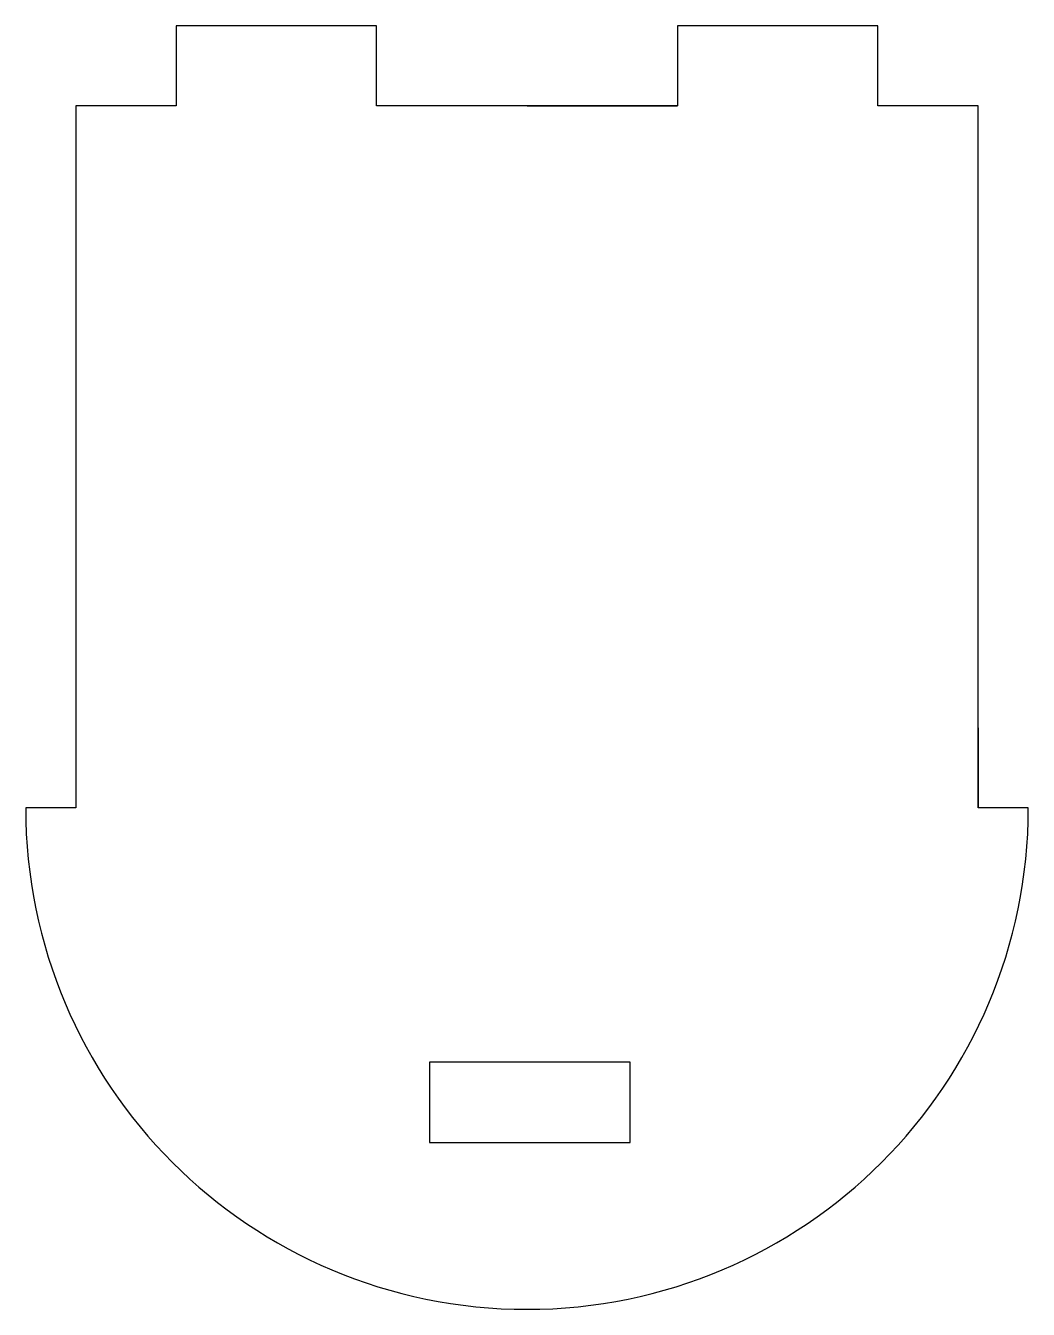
# Model space of a CAD drawing. Header units: millimetres. Extents: x 0 to 50, y -25 to 39.
import ezdxf

# ---------------------------------------------------------------- set-up
doc = ezdxf.new("R2010")
doc.units = ezdxf.units.MM
doc.layers.get('0').update_dxf_attribs({"linetype": 'CONTINUOUS'})

msp = doc.modelspace()

# ---------------------------------------------------------------- linework, layer by layer
for p, q in [((25, 35), (32.5, 35)), ((47.5, 4), (47.5, 0)), ((50, 0), (47.5, 0))]:
    msp.add_line(p, q)
msp.add_lwpolyline([(2.5, 0), (0, 0, 1), (50, 0), (47.5, 0), (47.5, 35), (42.5, 35), (42.5, 39), (32.5, 39), (32.5, 35), (17.5, 35), (17.5, 39), (7.5, 39), (7.5, 35), (2.5, 35)], format="xyb", close=True)
msp.add_lwpolyline([(30.146, -16.683), (30.146, -12.683), (20.146, -12.683), (20.146, -16.683)], close=True)

doc.saveas('drawing.dxf')
